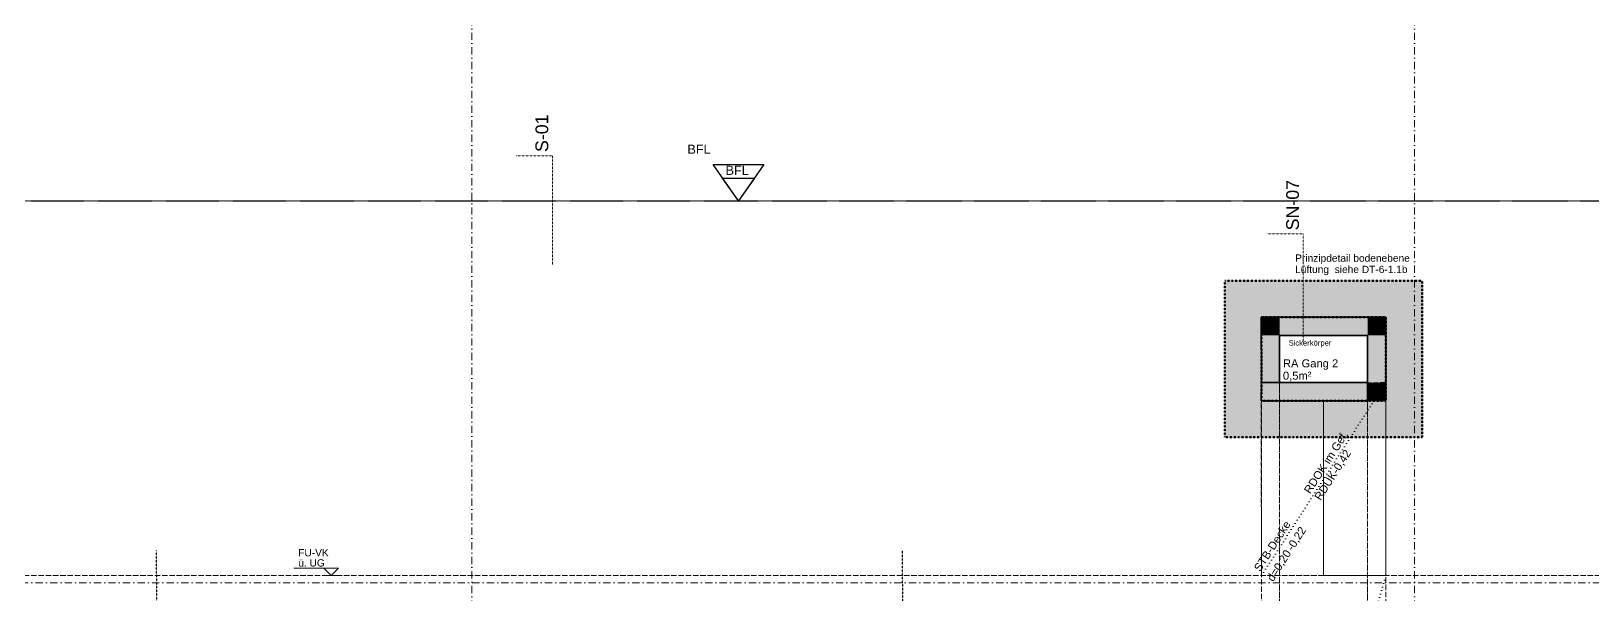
# Model space of a CAD drawing. Header units: millimetres. Extents: x 32522367 to 32638135, y 41424826 to 41540167.
# Drawn here: x 32577101 to 32598570, y 41456297 to 41464043 of the extents above; entities that cross this region are included whole.
import ezdxf
from ezdxf.enums import TextEntityAlignment as Align

# ---------------------------------------------------------------- set-up
doc = ezdxf.new("R2010")
doc.units = ezdxf.units.MM
for name, pattern in [('Achse', [0.2, 0.1, -0.05, 0, -0.05]), ('Punktlinie weit', [0.05, 0, -0.05]), ('Raster', [0.2, 0.1, -0.05, 0, -0.05]), ('Strichlinie eng', [0.1, 0.075, -0.025]), ('Strichlinie mittel', [0.15, 0.1, -0.05]), ('Strichlinie weit', [0.2, 0.15, -0.05]), ('Untersicht', [0.1, 0.075, -0.025])]:
    doc.linetypes.add(name, pattern=pattern)
for name, color, linetype in [('000 Achsraster Haupt', 251, 'Continuous'), ('110 Wand Aussen', 251, 'Continuous'), ('215 DVK darüber', 251, 'Continuous'), ('240 Unterdaemmung', 251, 'Continuous'), ('330 Dachaufbau', 251, 'Continuous'), ('955 Polierplan Beschriftung', 251, 'Continuous')]:
    doc.layers.add(name, color=color, linetype=linetype)
for name, color, linetype, lineweight in [('000 Achsraster Haupt_Stift_Nr__1', 251, 'Continuous', 13), ('110 Wand Aussen_Stift_Nr__24', 251, 'Continuous', 13), ('110 Wand Aussen_Stift_Nr__4', 251, 'Continuous', 35), ('110 Wand Aussen_Stift_Nr__76', 251, 'Continuous', 13), ('215 DVK darüber_Stift_Nr__17', 251, 'Continuous', 18), ('240 Unterdaemmung_Stift_Nr__6', 251, 'Continuous', 13), ('330 Dachaufbau_Stift_Nr__76', 251, 'Continuous', 13), ('681 Fluchtlinien_Stift_Nr__10', 251, 'Continuous', 25), ('710 Kanal_Stift_Nr__61', 251, 'Continuous', 25), ('720 Haustechnik Installation_Stift_Nr__121', 251, 'Continuous', 13), ('851 Marker Schnittführung Haupt_Stift_Nr__2', 251, 'Continuous', 18), ('851 Marker Schnittführung Neben_Stift_Nr__1', 251, 'Continuous', 13), ('851 Marker Schnittführung Neben_Stift_Nr__2', 251, 'Continuous', 18), ('955 Polierplan Beschriftung_Stift_Nr__1', 251, 'Continuous', 13), ('958 Detail Beschriftung_Stift_Nr__154', 251, 'Continuous', 13), ('976 Präsentation Grafik 1_Stift_Nr__5', 251, 'Continuous', 50), ('976 Präsentation Grafik 1_Stift_Nr__94', 251, 'Continuous', 13)]:
    doc.layers.add(name, color=color, linetype=linetype, lineweight=lineweight)
doc.styles.add('ERSTELLTER_STIL_1', font='arial.ttf')

# ---------------------------------------------------------------- blocks, each defined once
blk = doc.blocks.new('Decke_47', base_point=(13.826, 4.852))
at = {"layer": '240 Unterdaemmung_Stift_Nr__6', "color": 7, "linetype": 'Strichlinie eng', "lineweight": 13, "flags": 128}
blk.add_lwpolyline([(13.826, 4.852), (18.24, 3.556), (18.573, 4.688), (20.492, 4.125), (20.159, 2.993), (29.879, 0.14), (30.048, 0.715), (31.967, 0.152), (31.798, -0.424), (32.998, -0.776), (33.167, -0.2), (35.086, -0.763), (34.917, -1.339), (37.987, -2.241), (38.59, -0.187), (41.89, -1.156), (41.327, -3.075), (42.354, -3.377), (42.314, -3.511), (43.044, -3.725), (43.137, -3.408), (44.269, -3.741), (44.353, -3.453), (45.888, -3.903), (45.711, -4.508), (53.464, -6.784), (53.633, -6.208), (55.552, -6.771), (55.383, -7.347), (57.58, -7.992), (57.749, -7.417), (59.668, -7.98), (59.499, -8.556), (62.14, -9.331), (63.914, -3.286), (52.154, 0.167), (50.244, 0.727), (27.158, 7.504), (25.249, 8.065), (15.601, 10.897)], close=True, dxfattribs=at)
blk = doc.blocks.new('Wand_552', base_point=(49.92, -6.056))
at = {"layer": '110 Wand Aussen_Stift_Nr__76', "color": 8, "linetype": 'Untersicht', "lineweight": 13, "flags": 128}
for points in [[(52.526, 2.819), (50.033, -5.672)], [(52.766, 2.749), (52.526, 2.819)], [(50.273, -5.743), (52.766, 2.749)], [(50.033, -5.672), (50.273, -5.743)]]:
    blk.add_lwpolyline(points, dxfattribs=at)
blk = doc.blocks.new('Wand_553', base_point=(48.759, -5.715))
at = {"layer": '110 Wand Aussen_Stift_Nr__76', "color": 8, "linetype": 'Untersicht', "lineweight": 13, "flags": 128}
for points in [[(51.125, 3.23), (48.632, -5.261)], [(51.365, 3.16), (51.125, 3.23)], [(48.872, -5.332), (51.365, 3.16)], [(48.632, -5.261), (48.872, -5.332)]]:
    blk.add_lwpolyline(points, dxfattribs=at)
blk = doc.blocks.new('Wand_554', base_point=(51.125, 3.23))
at = {"layer": '110 Wand Aussen_Stift_Nr__24', "linetype": 'Continuous', "lineweight": 13}
for points in [[(51.378, 4.094), (51.308, 3.854), (51.548, 3.784)], [(51.378, 4.094), (51.548, 3.784), (51.618, 4.024)], [(51.308, 3.854), (51.125, 3.23), (51.365, 3.16), (51.548, 3.784)]]:
    blk.add_hatch(color=92, dxfattribs=at).paths.add_polyline_path(points)
at = {"layer": '110 Wand Aussen_Stift_Nr__4', "color": 7, "linetype": 'Continuous', "lineweight": 35, "flags": 128}
for points in [[(51.378, 4.094), (51.125, 3.23)], [(51.378, 4.094), (51.618, 4.024)], [(51.365, 3.16), (51.548, 3.784)], [(51.125, 3.23), (51.365, 3.16)]]:
    blk.add_lwpolyline(points, dxfattribs=at)
blk = doc.blocks.new('Wand_555', base_point=(52.709, 3.443))
at = {"layer": '110 Wand Aussen_Stift_Nr__24', "linetype": 'Continuous', "lineweight": 13}
for points in [[(52.779, 3.683), (51.618, 4.024), (51.548, 3.784), (52.709, 3.443)], [(52.779, 3.683), (52.709, 3.443), (53.019, 3.612)], [(52.709, 3.443), (52.949, 3.372), (53.019, 3.612)]]:
    blk.add_hatch(color=92, dxfattribs=at).paths.add_polyline_path(points)
at = {"layer": '110 Wand Aussen_Stift_Nr__4', "color": 7, "linetype": 'Continuous', "lineweight": 35, "flags": 128}
for points in [[(53.019, 3.612), (51.618, 4.024)], [(51.548, 3.784), (52.709, 3.443)], [(53.019, 3.612), (52.949, 3.372)]]:
    blk.add_lwpolyline(points, dxfattribs=at)
blk = doc.blocks.new('Wand_556', base_point=(52.455, 2.579))
at = {"layer": '110 Wand Aussen_Stift_Nr__24', "linetype": 'Continuous', "lineweight": 13}
blk.add_hatch(color=92, dxfattribs=at).paths.add_polyline_path([(52.526, 2.819), (51.125, 3.23), (51.054, 2.991), (52.455, 2.579)])
at = {"layer": '110 Wand Aussen_Stift_Nr__4', "color": 7, "linetype": 'Continuous', "lineweight": 35, "flags": 128}
for points in [[(51.125, 3.23), (51.054, 2.991)], [(52.526, 2.819), (51.125, 3.23)], [(51.054, 2.991), (52.455, 2.579)], [(52.455, 2.579), (52.526, 2.819)]]:
    blk.add_lwpolyline(points, dxfattribs=at)
blk = doc.blocks.new('Wand_557', base_point=(52.455, 2.579))
at = {"layer": '110 Wand Aussen_Stift_Nr__24', "linetype": 'Continuous', "lineweight": 13}
for points in [[(52.709, 3.443), (52.526, 2.819), (52.766, 2.749), (52.949, 3.372)], [(52.766, 2.749), (52.526, 2.819), (52.455, 2.579), (52.695, 2.509)]]:
    blk.add_hatch(color=92, dxfattribs=at).paths.add_polyline_path(points)
at = {"layer": '110 Wand Aussen_Stift_Nr__4', "color": 7, "linetype": 'Continuous', "lineweight": 35}
for p, q in [((52.526, 2.819), (52.455, 2.579)), ((52.695, 2.509), (52.766, 2.749))]:
    blk.add_line(p, q, dxfattribs=at)
at = {"layer": '110 Wand Aussen_Stift_Nr__4', "color": 7, "linetype": 'Continuous', "lineweight": 35, "flags": 128}
for points in [[(52.709, 3.443), (52.526, 2.819)], [(52.766, 2.749), (52.949, 3.372)]]:
    blk.add_lwpolyline(points, dxfattribs=at)
at = {"layer": '110 Wand Aussen_Stift_Nr__76', "color": 8, "linetype": 'Untersicht', "lineweight": 13}
blk.add_line((52.455, 2.579), (52.695, 2.509), dxfattribs=at)
blk = doc.blocks.new('Wand_560', base_point=(52.695, 2.509))
at = {"layer": '110 Wand Aussen_Stift_Nr__4', "color": 7, "linetype": 'Continuous', "lineweight": 35}
for p, q in [((52.526, 2.819), (52.455, 2.579)), ((52.695, 2.509), (52.766, 2.749))]:
    blk.add_line(p, q, dxfattribs=at)
at = {"layer": '110 Wand Aussen_Stift_Nr__76', "color": 8, "linetype": 'Untersicht', "lineweight": 13, "flags": 128}
for points in [[(51.125, 3.23), (51.054, 2.991)], [(52.526, 2.819), (51.125, 3.23)], [(51.054, 2.991), (52.695, 2.509)], [(52.695, 2.509), (52.766, 2.749)]]:
    blk.add_lwpolyline(points, dxfattribs=at)
blk = doc.blocks.new('Dachfläche_15', base_point=(52.019, 0.207))
at = {"layer": '330 Dachaufbau_Stift_Nr__76', "color": 8, "linetype": 'Untersicht', "lineweight": 13, "flags": 128}
for points in [[(51.199, 0.448), (51.875, 2.75)], [(51.199, 0.447), (51.875, 2.75)], [(51.875, 2.75), (51.875, 2.75)], [(51.875, 2.75), (52.695, 2.509)], [(52.695, 2.509), (52.019, 0.207)], [(51.199, 0.447), (51.199, 0.448)], [(52.019, 0.207), (51.199, 0.447)]]:
    blk.add_lwpolyline(points, dxfattribs=at)
blk = doc.blocks.new('Dachfläche_16', base_point=(50.379, 0.688))
at = {"layer": '330 Dachaufbau_Stift_Nr__76', "color": 8, "linetype": 'Untersicht', "lineweight": 13, "flags": 128}
for points in [[(50.379, 0.688), (51.054, 2.991)], [(51.054, 2.991), (51.875, 2.75)], [(51.875, 2.75), (51.199, 0.447)], [(51.875, 2.75), (51.199, 0.447)], [(51.875, 2.75), (51.875, 2.75)], [(51.199, 0.447), (50.379, 0.688)], [(51.199, 0.447), (51.199, 0.447)]]:
    blk.add_lwpolyline(points, dxfattribs=at)
blk = doc.blocks.new('Höhenbemaßung_272', base_point=(38.106, 4.29))
at = {"layer": '215 DVK darüber_Stift_Nr__17', "color": 190, "linetype": 'Continuous', "lineweight": 18, "true_color": 0x9900ff}
for p, q in [((38.038, 4.415), (37.644, 4.531)), ((38.202, 4.262), (38.01, 4.319)), ((38.23, 4.358), (38.038, 4.415)), ((38.038, 4.415), (38.106, 4.29)), ((38.106, 4.29), (38.23, 4.358))]:
    blk.add_line(p, q, dxfattribs=at)
at = {"layer": '215 DVK darüber_Stift_Nr__17', "color": 190, "lineweight": 18, "true_color": 0x9900ff, "char_height": 0.1, "attachment_point": 7, "rotation": 343.6061, "style": 'ERSTELLTER_STIL_1'}
for s, insert in [('\\A1;{\\pql;\\fArial|b0|i0|c0|p0;\\W1.000000;FU-VK}', (37.746, 4.668)), ('\\A1;{\\pql;\\fArial|b0|i0|c0|p0;\\W1.000000;ü. UG}', (37.707, 4.534))]:
    blk.add_mtext(s, dxfattribs=dict(at, insert=insert))
blk = doc.blocks.new('Etikett_365', base_point=(43.186, -3.662))
at = {"layer": '955 Polierplan Beschriftung_Stift_Nr__1', "color": 7, "linetype": 'Punktlinie weit', "lineweight": 13}
blk.add_line((48.643, -5.264), (52.019, 0.207), dxfattribs=at)
at = {"layer": '955 Polierplan Beschriftung_Stift_Nr__1', "color": 7, "lineweight": 13, "char_height": 0.11, "rotation": 58.3208, "line_spacing_factor": 0.929581, "style": 'ERSTELLTER_STIL_1'}
for s, insert, attachment_point in [('\\A1;{\\pql;\\fArial|b0|i0|c0|p0;\\W1.000000;RDOK\\fArial|b0|i0|c0|p0;\\W1.000000;\\fArial|b0|i0|c0|p0;\\W1.000000;-0,22\\fArial|b0|i0|c0|p0;\\W1.000000;\\A1{\\H.66x;\\S^  ;}\\fArial|b0|i0|c0|p0;\\W1.000000;\\fArial|b0|i0|c0|p0;\\W1.000000;\\P\\pql;\\fArial|b0|i0|c0|p0;\\W1.000000;RDUK\\fArial|b0|i0|c0|p0;\\W1.000000;\\fArial|b0|i0|c0|p0;\\W1.000000;-0,42\\fArial|b0|i0|c0|p0;\\W1.000000;\\A1{\\H.66x;\\S^  ;}\\fArial|b0|i0|c0|p0;\\W1.000000;\\fArial|b0|i0|c0|p0;\\W1.000000;}', (51.387, -0.827), 4), ('\\A1;{\\pqc;\\fArial|b0|i0|c0|p0;\\W1.000000;\\fArial|b0|i0|c0|p0;\\W1.000000;\\fArial|b0|i0|c0|p0;\\W1.000000;STB-Decke\\fArial|b0|i0|c0|p0;\\W1.000000;\\A1{\\H.66x;\\S^  ;}\\fArial|b0|i0|c0|p0;\\W1.000000;\\fArial|b0|i0|c0|p0;\\W1.000000;\\P\\pqc;\\fArial|b0|i0|c0|p0;\\W1.000000;d=\\fArial|b0|i0|c0|p0;\\W1.000000;\\fArial|b0|i0|c0|p0;\\W1.000000;0,20\\fArial|b0|i0|c0|p0;\\W1.000000;\\A1{\\H.66x;\\S^  ;}\\fArial|b0|i0|c0|p0;\\W1.000000;\\fArial|b0|i0|c0|p0;\\W1.000000;}', (50.961, -1.517), 5)]:
    blk.add_mtext(s, dxfattribs=dict(at, insert=insert, attachment_point=attachment_point))
blk = doc.blocks.new('Etikett_393', base_point=(44.926, 2.288))
at = {"layer": '955 Polierplan Beschriftung_Stift_Nr__1', "color": 7, "linetype": 'Punktlinie weit', "lineweight": 13}
blk.add_line((50.383, 0.686), (52.766, 2.749), dxfattribs=at)
at = {"layer": '955 Polierplan Beschriftung_Stift_Nr__1', "color": 7, "lineweight": 13, "char_height": 0.11, "rotation": 40.8829, "style": 'ERSTELLTER_STIL_1'}
for s, insert, attachment_point, line_spacing_factor in [('\\A1;{\\pql;\\fArial|b0|i0|c0|p0;\\W1.000000;\\fArial|b0|i0|c0|p0;\\W1.000000;\\fArial|b0|i0|c0|p0;\\W1.000000;RDOK im Gef.\\fArial|b0|i0|c0|p0;\\W1.000000;\\A1{\\H.66x;\\S^  ;}\\fArial|b0|i0|c0|p0;\\W1.000000;\\fArial|b0|i0|c0|p0;\\W1.000000;\\P\\pql;\\fArial|b0|i0|c0|p0;\\W1.000000;RDUK\\fArial|b0|i0|c0|p0;\\W1.000000;\\fArial|b0|i0|c0|p0;\\W1.000000;-0,42\\fArial|b0|i0|c0|p0;\\W1.000000;\\A1{\\H.66x;\\S^  ;}\\fArial|b0|i0|c0|p0;\\W1.000000;\\fArial|b0|i0|c0|p0;\\W1.000000;}', (51.366, 1.532), 4, 0.929581), ('\\A1;{\\pqc;\\fArial|b0|i0|c0|p0;\\W1.000000;\\fArial|b0|i0|c0|p0;\\W1.000000;\\fArial|b0|i0|c0|p0;\\W1.000000;STB-Decke\\fArial|b0|i0|c0|p0;\\W1.000000;\\A1{\\H.66x;\\S^  ;}\\fArial|b0|i0|c0|p0;\\W1.000000;\\fArial|b0|i0|c0|p0;\\W1.000000;\\P\\pqc;\\fArial|b0|i0|c0|p0;\\W1.000000;d=\\fArial|b0|i0|c0|p0;\\W1.000000;\\fArial|b0|i0|c0|p0;\\W1.000000;0,20\\fArial|b0|i0|c0|p0;\\W1.000000;\\A1{\\H.66x;\\S^  ;}\\fArial|b0|i0|c0|p0;\\W1.000000;\\fArial|b0|i0|c0|p0;\\W1.000000;-0,22}', (50.73, 0.946), 5, 1.213526)]:
    blk.add_mtext(s, dxfattribs=dict(at, insert=insert, attachment_point=attachment_point, line_spacing_factor=line_spacing_factor))
blk = doc.blocks.new('Standard-Rastermarker_14')
at = {"layer": '000 Achsraster Haupt_Stift_Nr__1', "color": 7, "linetype": 'Raster', "lineweight": 13}
blk.add_line((1, 0), (34.795, 0), dxfattribs=at)
at = {"layer": '000 Achsraster Haupt_Stift_Nr__1', "color": 7, "lineweight": 13, "style": 'ERSTELLTER_STIL_1'}
for tag, p in [('AC_MarkerText_1_0', (-0.359, -0.034)), ('AC_MarkerText_1_1', (35.936, -0.034))]:
    blk.add_attdef(tag, text='', height=0.15, rotation=90, dxfattribs=at).set_placement(p, align=Align.TOP_CENTER)
blk = doc.blocks.new('Standard-Rastermarker_15')
at = {"layer": '000 Achsraster Haupt_Stift_Nr__1', "color": 7, "linetype": 'Raster', "lineweight": 13}
blk.add_line((1, 0), (34.795, 0), dxfattribs=at)
at = {"layer": '000 Achsraster Haupt_Stift_Nr__1', "color": 7, "lineweight": 13, "style": 'ERSTELLTER_STIL_1'}
for tag, p in [('AC_MarkerText_1_0', (-0.359, -0.034)), ('AC_MarkerText_1_1', (35.936, -0.034))]:
    blk.add_attdef(tag, text='', height=0.15, rotation=90, dxfattribs=at).set_placement(p, align=Align.TOP_CENTER)
blk = doc.blocks.new('Standard-Rastermarker_20')
at = {"layer": '000 Achsraster Haupt_Stift_Nr__1', "color": 7, "linetype": 'Raster', "lineweight": 13}
blk.add_line((1, 0), (91.413, 0), dxfattribs=at)
at = {"layer": '000 Achsraster Haupt_Stift_Nr__1', "color": 7, "lineweight": 13, "style": 'ERSTELLTER_STIL_1'}
for tag, p in [('AC_MarkerText_1_0', (-0.25, 0.075)), ('AC_MarkerText_1_1', (92.663, 0.075))]:
    blk.add_attdef(tag, text='', height=0.15, dxfattribs=at).set_placement(p, align=Align.TOP_CENTER)

msp = doc.modelspace()

# ---------------------------------------------------------------- hatches: boundary and pattern name
at = {"layer": '976 Präsentation Grafik 1_Stift_Nr__94', "linetype": 'Continuous', "lineweight": 13}
h = msp.add_hatch(color=9, dxfattribs=at)
h.paths.add_polyline_path([(32593513.769, 41460612.657), (32593513.78, 41458462.179), (32596223.78, 41458462.193), (32596223.77, 41460612.671)])
h.paths.add_polyline_path([(32594013.772, 41460112.66), (32594013.777, 41458962.66), (32595723.778, 41458962.669), (32595723.772, 41460112.669)], flags=16)

# ---------------------------------------------------------------- linework, layer by layer
at = {"layer": '681 Fluchtlinien_Stift_Nr__10', "color": 1, "linetype": 'Continuous', "lineweight": 25}
for p, q in [((32586474.955, 41462212.622), (32587174.955, 41462212.626)), ((32586824.958, 41461712.624), (32586474.955, 41462212.622)), ((32586605.741, 41462025.788), (32587044.172, 41462025.79)), ((32586824.958, 41461712.624), (32586605.741, 41462025.788)), ((32587174.955, 41462212.626), (32586824.958, 41461712.624)), ((32587044.172, 41462025.79), (32586824.958, 41461712.624))]:
    msp.add_line(p, q, dxfattribs=at)
at = {"layer": '681 Fluchtlinien_Stift_Nr__10', "color": 1, "linetype": 'Strichlinie weit', "lineweight": 25}
msp.add_lwpolyline([(32545868.865, 41441712.417), (32545868.431, 41527613.435), (32593380.819, 41527613.674), (32593380.92, 41507613.674), (32565868.532, 41507613.536), (32565868.764, 41461712.518), (32607781.152, 41461712.73), (32607781.069, 41478013.747), (32627781.069, 41478013.848), (32627781.253, 41441712.831)], close=True, dxfattribs=at)
for points in [[(32587378.534, 41507613.644), (32565868.532, 41507613.536), (32565868.764, 41461712.518), (32587378.762, 41461712.627)], [(32587378.762, 41461712.627), (32607781.152, 41461712.73), (32607781.069, 41478013.747), (32627781.069, 41478013.848), (32627781.253, 41441712.831), (32587378.862, 41441712.627)]]:
    msp.add_lwpolyline(points, dxfattribs=at)
at = {"layer": '710 Kanal_Stift_Nr__61', "color": 5, "linetype": 'Achse', "lineweight": 25}
for p, q in [((32578877.66, 41451170.767), (32578822.335, 41456905.78)), ((32589124.718, 41451203.204), (32589078.398, 41456904.383))]:
    msp.add_line(p, q, dxfattribs=at)
at = {"layer": '720 Haustechnik Installation_Stift_Nr__121', "color": 1, "linetype": 'Strichlinie eng', "lineweight": 13, "true_color": 0xe60000}
msp.add_lwpolyline([(32594263.771, 41459212.661), (32595473.563, 41459212.667), (32595473.607, 41450362.668), (32594263.816, 41450362.661)], close=True, dxfattribs=at)
at = {"layer": '851 Marker Schnittführung Haupt_Stift_Nr__2', "color": 7, "linetype": 'Achse', "lineweight": 18}
msp.add_lwpolyline([(32583768.761, 41462332.559), (32584268.761, 41462332.562), (32584268.768, 41460832.562)], dxfattribs=at)
at = {"layer": '851 Marker Schnittführung Neben_Stift_Nr__2', "color": 7, "linetype": 'Achse', "lineweight": 18}
msp.add_lwpolyline([(32594090.313, 41461256.152), (32594590.313, 41461256.155), (32594590.32, 41459756.155)], dxfattribs=at)
at = {"layer": '976 Präsentation Grafik 1_Stift_Nr__5', "color": 7, "linetype": 'Strichlinie mittel', "lineweight": 50, "flags": 128}
for points in [[(32593513.769, 41460612.657), (32593513.78, 41458462.179), (32596223.78, 41458462.193), (32596223.77, 41460612.671)], [(32594013.772, 41460112.66), (32594013.777, 41458962.66), (32595723.778, 41458962.669), (32595723.772, 41460112.669)]]:
    msp.add_lwpolyline(points, close=True, dxfattribs=at)

# ---------------------------------------------------------------- block references
at = {"layer": '000 Achsraster Haupt', "color": 7, "linetype": 'Continuous', "lineweight": 18, "xscale": 999.9999999999995, "yscale": 999.9999999999995, "zscale": 999.9999999999995}
for name, p, rotation in [('Standard-Rastermarker_14', (32583158.74, 41466424.073), 270.0002901272617), ('Standard-Rastermarker_15', (32596118.74, 41466424.139), 270.0002901272617), ('Standard-Rastermarker_20', (32539942.756, 41456462.383), 0.0002901272618044)]:
    msp.add_blockref(name, p, dxfattribs=dict(at, rotation=rotation))
at = {"layer": '110 Wand Aussen', "color": 7, "lineweight": 35, "xscale": 1000, "yscale": 1000, "zscale": 1000, "rotation": 16.36019999999994}
for name, p in [('Wand_555', (32595473.773, 41459862.667)), ('Wand_554', (32594013.776, 41459212.66)), ('Wand_557', (32595473.778, 41458962.667)), ('Wand_560', (32595723.778, 41458962.669)), ('Wand_556', (32595473.564, 41458962.667)), ('Wand_553', (32594263.823, 41449962.662)), ('Wand_552', (32595473.823, 41449962.668))]:
    msp.add_blockref(name, p, dxfattribs=at)
at = {"layer": '215 DVK darüber', "color": 190, "lineweight": 18, "true_color": 0x9900ff, "xscale": 1000, "yscale": 1000, "zscale": 1000, "rotation": 16.36019999999994}
msp.add_blockref('Höhenbemaßung_272', (32581223.524, 41456562.585), dxfattribs=at)
at = {"layer": '240 Unterdaemmung', "color": 7, "linetype": 'Strichlinie eng', "lineweight": 13, "xscale": 1000, "yscale": 1000, "zscale": 1000, "rotation": 16.36019999999994}
msp.add_blockref('Decke_47', (32557768.822, 41450262.477), dxfattribs=at)
at = {"layer": '330 Dachaufbau', "color": 7, "linetype": 'Strichlinie eng', "lineweight": 13, "xscale": 1000, "yscale": 1000, "zscale": 1000, "rotation": 16.36019999999994}
for name, p in [('Dachfläche_16', (32594013.79, 41456563.239)), ('Dachfläche_15', (32595723.79, 41456563.248))]:
    msp.add_blockref(name, p, dxfattribs=at)
at = {"layer": '955 Polierplan Beschriftung', "color": 7, "linetype": 'Continuous', "lineweight": 13, "xscale": 1000, "yscale": 1000, "zscale": 1000, "rotation": 16.36019999999994}
for name, p in [('Etikett_393', (32588330.967, 41456562.62)), ('Etikett_365', (32588337.488, 41450362.631))]:
    msp.add_blockref(name, p, dxfattribs=at)

# ---------------------------------------------------------------- texts
at = {"layer": '681 Fluchtlinien_Stift_Nr__10', "color": 1, "linetype": 'Continuous', "lineweight": 25, "char_height": 125, "attachment_point": 2, "rotation": 0.0002849, "style": 'ERSTELLTER_STIL_1'}
for insert in [(32586282.321, 41462484.05), (32586807.257, 41462193.646)]:
    msp.add_mtext('\\A1;{\\pqc;\\fArial|b0|i0|c0|p0;\\W1.000000;BFL}', dxfattribs=dict(at, insert=insert))
at = {"layer": '720 Haustechnik Installation_Stift_Nr__121', "color": 1, "linetype": 'Continuous', "lineweight": 13, "true_color": 0xe60000, "insert": (32594310.381, 41459533.233), "char_height": 110, "attachment_point": 1, "rotation": 0.0002849, "line_spacing_factor": 0.925202, "style": 'ERSTELLTER_STIL_1'}
msp.add_mtext('\\A1;{\\pql;\\fArial|b0|i0|c0|p0;\\W1.000000;RA Gang 2 \\P\\pql;\\fArial|b0|i0|c0|p0;\\W1.000000;0,5m²}', dxfattribs=at)
at = {"layer": '851 Marker Schnittführung Neben_Stift_Nr__1', "color": 7, "linetype": 'Continuous', "lineweight": 13, "char_height": 175, "attachment_point": 1, "rotation": 90.0002892, "style": 'ERSTELLTER_STIL_1'}
for s, insert in [('\\A1;{\\pql;\\fArial|b0|i0|c0|p0;\\W1.000000;S\\fArial|b0|i0|c0|p0;\\W1.000000;-0\\fArial|b0|i0|c0|p0;\\W1.000000;1}', (32584033.76, 41462382.561)), ('\\A1;{\\pql;\\fArial|b0|i0|c0|p0;\\W1.000000;SN-0\\fArial|b0|i0|c0|p0;\\W1.000000;7}', (32594355.312, 41461306.153))]:
    msp.add_mtext(s, dxfattribs=dict(at, insert=insert))
at = {"layer": '955 Polierplan Beschriftung_Stift_Nr__1', "color": 7, "linetype": 'Continuous', "lineweight": 13, "insert": (32594682.676, 41459796.955), "char_height": 75, "attachment_point": 2, "rotation": 0.0002892, "style": 'ERSTELLTER_STIL_1'}
msp.add_mtext('\\A1;{\\pqc;\\fArial|b0|i0|c0|p0;\\W1.000000;Sickerkörper }', dxfattribs=at)
at = {"layer": '958 Detail Beschriftung_Stift_Nr__154', "color": 142, "linetype": 'Continuous', "lineweight": 13, "true_color": 0x00adcd, "insert": (32594478.363, 41460974.973), "char_height": 100, "attachment_point": 1, "rotation": 0.0002892, "line_spacing_factor": 0.930913, "style": 'ERSTELLTER_STIL_1'}
msp.add_mtext('\\A1;{\\pql;\\fArial|b0|i0|c0|p0;\\W1.000000;Prinzipdetail bodenebene\\P\\pql;\\fArial|b0|i0|c0|p0;\\W1.000000;Lüftung  siehe DT-6-1.1\\fArial|b0|i0|c0|p0;\\W1.000000;b}', dxfattribs=at)

doc.saveas('drawing.dxf')
